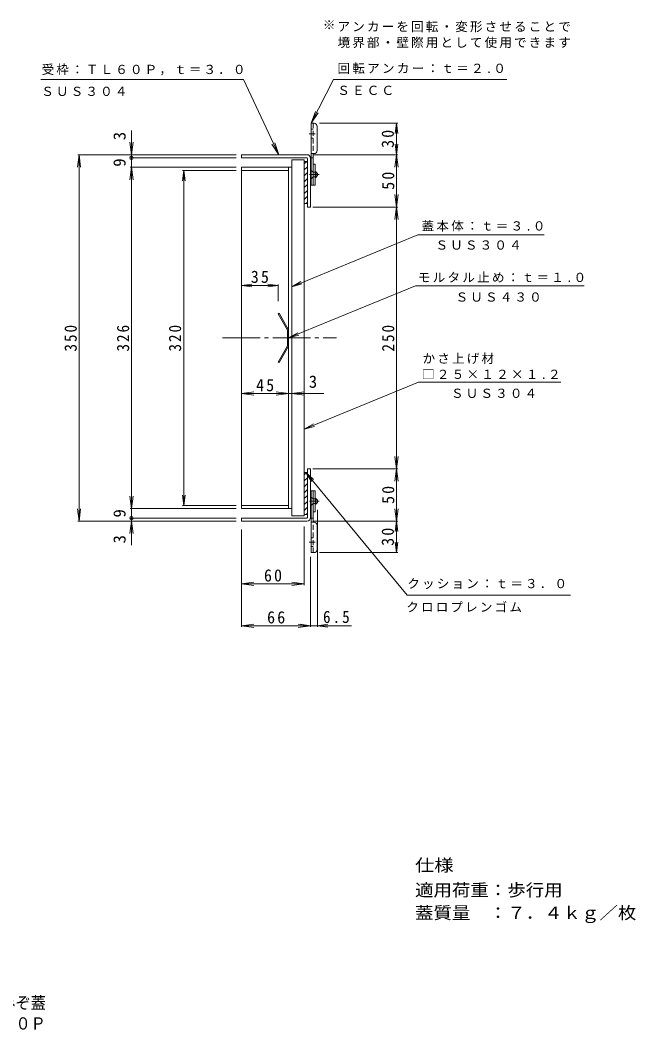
# Model space of a CAD drawing. Units: millimetres at full size, sheet at 1:4. Extents: x -686 to 715, y -547 to 417.
# Drawn here: x 127 to 715, y -547 to 417 of the extents above; entities that cross this region are included whole.
import ezdxf
from ezdxf.enums import TextEntityAlignment as Align

# ---------------------------------------------------------------- set-up
doc = ezdxf.new("R2010")
doc.units = ezdxf.units.MM
doc.header["$LTSCALE"] = 4
doc.header["$PDMODE"] = 32
doc.header["$PDSIZE"] = 3.2
doc.linetypes.add('CHAIN2', pattern=[12, 9, -1, 1, -1])
doc.linetypes.add('DASHED1', pattern=[1.8, 1.2, -0.6])
for name, color, linetype, lineweight in [('0-0_通り芯', 7, 'CHAIN2', 9), ('0-1_躯体', 2, 'Continuous', 9), ('0-2_仕上', 3, 'Continuous', 9), ('0-3_建具', 4, 'Continuous', 9), ('0-4_その他', 7, 'Continuous', 9), ('0-5_寸法', 7, 'Continuous', 9), ('0-6_ハッチ', 6, 'Continuous', 9), ('0-E', 7, 'Continuous', 9), ('0-F', 7, 'Continuous', 9)]:
    doc.layers.add(name, color=color, linetype=linetype, lineweight=lineweight)
doc.layers.add('F-5_F-5ﾚｲﾔ', color=2, linetype='Continuous')
doc.styles.add('ＭＳ ゴシック', font='')
doc.styles.get('ＭＳ ゴシック').set_extended_font_data('MS Gothic')

msp = doc.modelspace()

# ---------------------------------------------------------------- linework, layer by layer
at = {"layer": '0-0_通り芯'}
msp.add_line((320.518, 113.459), (429.128, 113.459), dxfattribs=at)
at = {"layer": '0-0_通り芯', "linetype": 'Continuous'}
msp.add_line((338.576, 60.349), (417.326, 60.349), dxfattribs=at)
at = {"layer": '0-1_躯体'}
for p, q in [((405.076, 318.459), (405.076, 259.459)), ((407.876, 318.459), (405.076, 318.459)), ((410.876, 292.459), (410.876, 315.459)), ((407.876, 289.459), (405.076, 289.459)), ((407.076, 289.464), (407.076, 259.459)), ((407.076, 285.459), (405.076, 285.459)), ((404.576, 279.459), (405.076, 279.459)), ((404.576, 279.459), (404.576, 259.459)), ((405.076, 276.21), (405.076, 279.459)), ((405.076, 276.21), (405.076, 262.71)), ((407.076, 279.459), (409.076, 279.459)), ((407.076, 278.209), (407.076, 279.459)), ((409.076, 279.459), (409.076, 259.459)), ((409.576, 272.209), (409.076, 272.209)), ((411.076, 270.459), (409.576, 272.209)), ((409.576, 266.709), (409.576, 272.209)), ((411.076, 268.459), (411.076, 270.459)), ((404.876, 265.459), (404.876, 269.459)), ((405.076, 265.459), (404.876, 265.459)), ((405.076, 262.71), (405.076, 259.459)), ((407.076, 260.709), (407.076, 259.459)), ((409.576, 266.709), (409.076, 266.709)), ((409.576, 266.709), (411.076, 268.459)), ((404.576, 259.459), (409.076, 259.459)), ((405.076, 259.459), (407.076, 259.459)), ((404.576, -32.541), (409.076, -32.541)), ((404.576, -52.541), (404.576, -32.541)), ((405.076, -38.541), (404.876, -38.541)), ((404.876, -38.541), (404.876, -42.541)), ((405.076, -32.541), (407.076, -32.541)), ((405.076, -91.541), (405.076, -32.541)), ((405.076, -35.791), (405.076, -32.541)), ((405.076, -49.291), (405.076, -35.791)), ((407.076, -62.546), (407.076, -32.541)), ((407.076, -33.791), (407.076, -32.541)), ((409.076, -52.541), (409.076, -32.541)), ((409.576, -39.791), (409.076, -39.791)), ((409.576, -45.291), (409.076, -45.291)), ((409.576, -39.791), (411.076, -41.541)), ((409.576, -39.791), (409.576, -45.291)), ((411.076, -43.54), (409.576, -45.291)), ((411.076, -41.541), (411.076, -43.54)), ((404.576, -52.541), (405.076, -52.541)), ((405.076, -49.291), (405.076, -52.541)), ((407.076, -51.291), (407.076, -52.541)), ((407.076, -52.541), (409.076, -52.541)), ((407.076, -58.541), (405.076, -58.541)), ((407.876, -62.541), (405.076, -62.541)), ((410.876, -65.541), (410.876, -88.541)), ((407.876, -91.541), (405.076, -91.541))]:
    msp.add_line(p, q, dxfattribs=at)
at = {"layer": '0-1_躯体', "linetype": 'DASHED1'}
for p, q in [((407.076, 318.454), (407.076, 289.464)), ((407.076, 312.709), (405.076, 312.709)), ((407.076, 304.209), (405.076, 304.209)), ((406.876, 271.709), (405.076, 273.459)), ((406.876, 271.709), (407.076, 271.709)), ((406.876, 271.709), (406.876, 267.209)), ((409.076, 271.709), (407.076, 271.709)), ((406.876, 267.209), (405.076, 265.459)), ((406.876, 267.209), (407.076, 267.209)), ((409.076, 267.209), (407.076, 267.209)), ((406.876, -40.291), (405.076, -38.541)), ((406.876, -44.791), (405.076, -46.541)), ((406.876, -40.291), (407.076, -40.291)), ((406.876, -44.791), (406.876, -40.291)), ((406.876, -44.791), (407.076, -44.791)), ((409.076, -40.291), (407.076, -40.291)), ((409.076, -44.791), (407.076, -44.791)), ((407.076, -91.536), (407.076, -62.546)), ((407.076, -77.291), (405.076, -77.291)), ((407.076, -85.791), (405.076, -85.791))]:
    msp.add_line(p, q, dxfattribs=at)
at = {"layer": '0-1_躯体', "linetype": 'CHAIN2'}
for p, q in [((409.076, 308.459), (403.076, 308.459)), ((412.624, 269.459), (403.54, 269.459)), ((412.624, -42.541), (403.54, -42.541)), ((409.076, -81.541), (403.076, -81.541))]:
    msp.add_line(p, q, dxfattribs=at)
at = {"layer": '0-1_躯体'}
for points in [[(405.076, 273.459), (404.876, 273.459), (404.876, 269.459)], [(405.076, -46.54), (404.876, -46.54), (404.876, -42.541)]]:
    msp.add_lwpolyline(points, dxfattribs=at)
for centre, start, end in [((407.876, 315.459), 0, 90), ((407.876, 292.459), 270, 0), ((407.876, -65.541), 0, 90), ((407.876, -88.541), 270, 0)]:
    msp.add_arc(centre, 3, start, end, dxfattribs=at)
at = {"layer": '0-2_仕上'}
for p, q in [((386.576, 283.459), (386.576, -56.541)), ((338.576, 276.459), (386.576, 276.459)), ((338.576, -49.541), (338.576, 276.459)), ((338.576, 273.459), (383.576, 273.459)), ((383.576, -49.541), (383.576, 276.459)), ((338.576, -46.541), (383.576, -46.541)), ((338.576, -49.541), (386.576, -49.541)), ((386.576, -56.541), (398.576, -56.541))]:
    msp.add_line(p, q, dxfattribs=at)
msp.add_lwpolyline([(386.576, 283.459), (398.576, 283.459), (398.576, -56.541)], dxfattribs=at)
at = {"layer": '0-3_建具'}
for p, q in [((401.076, 288.459), (338.576, 288.459)), ((338.576, 285.459), (338.576, 288.459)), ((401.076, 285.459), (338.576, 285.459)), ((401.576, 238.459), (401.576, 284.959)), ((404.576, 284.969), (404.576, 238.459)), ((401.576, 238.459), (404.576, 238.459)), ((373.576, 136.548), (374.442, 137.048)), ((382.576, 105.959), (373.576, 90.371)), ((383.576, 105.691), (374.442, 89.871)), ((373.576, 90.371), (374.442, 89.871)), ((401.576, -11.541), (404.576, -11.541)), ((401.576, -58.041), (401.576, -11.541)), ((404.576, -58.041), (404.576, -11.541)), ((401.076, -58.541), (338.576, -58.541)), ((338.576, -58.541), (338.576, -61.541)), ((401.076, -61.541), (338.576, -61.541))]:
    msp.add_line(p, q, dxfattribs=at)
for points in [[(382.576, 105.959), (382.576, 120.959), (373.576, 136.548)], [(383.576, 105.691), (383.576, 121.227), (374.442, 137.048)]]:
    msp.add_lwpolyline(points, dxfattribs=at)
for centre, radius, start, end in [((401.076, 284.959), 3.5, 0, 90), ((401.076, 284.959), 0.5, 0, 90), ((401.076, -58.041), 3.5, 270, 0), ((401.076, -58.041), 0.5, 270, 0)]:
    msp.add_arc(centre, radius, start, end, dxfattribs=at)
at = {"layer": '0-4_その他'}
for p, q in [((487.776, 318.459), (413.076, 318.459)), ((486.576, 318.459), (485.271, 308.545)), ((486.576, 288.459), (486.576, 318.459)), ((486.576, 318.459), (487.881, 308.545)), ((233.576, 288.459), (232.01, 300.357)), ((233.576, 288.459), (235.143, 300.357)), ((486.576, 288.459), (485.271, 298.374)), ((486.576, 288.459), (487.881, 298.374)), ((183.576, 288.459), (182.01, 276.562)), ((333.576, 288.459), (182.376, 288.459)), ((183.576, 288.459), (185.143, 276.562)), ((183.576, -61.541), (183.576, 288.459)), ((333.576, 285.459), (232.376, 285.459)), ((406.576, 288.459), (487.776, 288.459)), ((486.576, 288.459), (485.01, 276.562)), ((486.576, 238.459), (486.576, 288.459)), ((486.576, 288.459), (488.142, 276.562)), ((233.576, 276.459), (232.01, 264.562)), ((333.576, 276.459), (232.376, 276.459)), ((233.576, 276.459), (235.143, 264.562)), ((233.576, -49.541), (233.576, 276.459)), ((283.576, 273.459), (282.271, 263.545)), ((282.376, 273.459), (333.576, 273.459)), ((283.576, 273.459), (284.882, 263.545)), ((283.576, -46.541), (283.576, 273.459)), ((488.142, 250.357), (485.01, 226.562)), ((485.01, 250.357), (488.142, 226.562)), ((406.576, 238.459), (487.776, 238.459)), ((486.576, -11.541), (486.576, 238.459)), ((338.576, 163.438), (348.491, 164.743)), ((373.576, 163.438), (363.662, 164.743)), ((373.576, 164.638), (373.576, 148.548)), ((338.576, 163.438), (373.576, 163.438)), ((338.576, 163.438), (348.491, 162.132)), ((373.576, 163.438), (363.662, 162.132)), ((338.576, 60.349), (350.474, 61.916)), ((338.576, 60.349), (338.576, 59.149)), ((338.576, 60.349), (350.474, 58.783)), ((383.576, 60.349), (371.679, 61.916)), ((383.576, 60.349), (371.679, 58.783)), ((386.576, 60.349), (398.474, 61.916)), ((386.576, 60.349), (398.474, 58.783)), ((488.142, 0.357), (485.01, -23.438)), ((485.01, 0.357), (488.142, -23.438)), ((406.576, -11.541), (487.776, -11.541)), ((486.576, -61.541), (486.576, -11.541)), ((233.576, -49.541), (232.01, -37.643)), ((233.576, -49.541), (235.143, -37.643)), ((283.576, -46.541), (282.271, -36.626)), ((283.576, -46.541), (284.882, -36.626)), ((282.376, -46.541), (333.576, -46.541)), ((183.576, -61.541), (182.01, -49.643)), ((183.576, -61.541), (185.143, -49.643)), ((333.576, -49.541), (232.376, -49.541)), ((411.076, -162.541), (411.076, -50.541)), ((486.576, -61.541), (485.01, -49.643)), ((486.576, -61.541), (488.142, -49.643)), ((333.576, -61.541), (182.376, -61.541)), ((233.576, -61.541), (232.01, -73.438)), ((333.576, -58.541), (232.376, -58.541)), ((233.576, -61.541), (235.143, -73.438)), ((398.576, -66.541), (398.576, -122.541)), ((406.576, -61.541), (487.776, -61.541)), ((486.576, -61.541), (485.271, -71.455)), ((486.576, -91.541), (486.576, -61.541)), ((486.576, -61.541), (487.881, -71.455)), ((338.576, -69.541), (338.576, -162.541)), ((486.576, -91.541), (485.271, -81.626)), ((486.576, -91.541), (487.881, -81.626)), ((404.576, -95.577), (404.576, -162.541)), ((487.776, -91.541), (413.076, -91.541)), ((338.576, -121.341), (350.473, -119.774)), ((338.576, -121.341), (398.576, -121.341)), ((338.576, -121.341), (350.473, -122.907)), ((398.576, -121.341), (386.679, -119.774)), ((398.576, -121.341), (386.679, -122.907)), ((338.576, -161.341), (350.473, -159.775)), ((338.576, -161.341), (350.473, -162.907)), ((404.576, -161.341), (392.679, -162.907)), ((404.576, -161.341), (394.662, -160.036)), ((404.576, -161.341), (394.662, -162.646)), ((404.576, -161.341), (411.076, -161.341)), ((411.076, -161.341), (420.99, -160.036)), ((411.076, -161.341), (443.534, -161.341)), ((411.076, -161.341), (420.99, -162.646))]:
    msp.add_line(p, q, dxfattribs=at)
for points in [[(233.576, 276.459), (233.576, 285.459), (233.576, 288.459), (233.576, 311.633)], [(233.576, -84.467), (233.576, -61.541), (233.576, -58.541), (233.576, -49.541)], [(338.576, -161.341), (404.576, -161.341), (392.679, -159.775)]]:
    msp.add_lwpolyline(points, dxfattribs=at)
for p in [(233.576, 285.459), (233.576, -58.541)]:
    msp.add_point(p, dxfattribs=at)
at = {"layer": '0-5_寸法'}
for p, q in [((340.671, 360.139), (374.111, 288.459)), ((374.111, 288.459), (370.5, 299.903)), ((374.111, 288.459), (367.661, 298.579)), ((506.907, 211.946), (386.576, 162.398)), ((506.907, 211.946), (627.293, 211.946)), ((386.576, 162.398), (395.247, 167.38)), ((386.576, 162.398), (396.241, 164.966)), ((504.538, 163.267), (383.576, 113.459)), ((504.538, 163.267), (665.569, 163.267)), ((383.576, 113.459), (392.247, 118.441)), ((383.576, 113.459), (393.241, 116.027)), ((507.538, 71.266), (398.576, 26.4)), ((507.538, 71.266), (643.488, 71.266)), ((398.576, 26.4), (407.247, 31.381)), ((398.576, 26.4), (408.241, 28.968))]:
    msp.add_line(p, q, dxfattribs=at)
at = {"layer": '0-6_ハッチ'}
for p, q in [((398.576, 279.644), (400.891, 281.959)), ((398.576, 281.959), (398.576, 241.959)), ((401.576, 281.959), (398.576, 281.959)), ((401.576, 241.959), (401.576, 281.959)), ((398.576, 273.987), (401.576, 276.987)), ((398.576, 268.33), (401.576, 271.33)), ((398.576, 262.673), (401.576, 265.673)), ((398.576, 257.017), (401.576, 260.017)), ((398.576, 251.36), (401.576, 254.36)), ((398.576, 245.703), (401.576, 248.703)), ((398.576, 241.959), (401.576, 241.959)), ((400.489, 241.959), (401.576, 243.046)), ((398.576, -17.356), (400.891, -15.041)), ((398.576, -15.041), (398.576, -55.041)), ((401.576, -15.041), (398.576, -15.041)), ((401.576, -55.041), (401.576, -15.041)), ((398.576, -23.013), (401.576, -20.013)), ((398.576, -28.67), (401.576, -25.67)), ((398.576, -34.327), (401.576, -31.327)), ((398.576, -39.983), (401.576, -36.983)), ((398.576, -45.64), (401.576, -42.64)), ((398.576, -51.297), (401.576, -48.297)), ((398.576, -55.041), (401.576, -55.041)), ((400.489, -55.041), (401.576, -53.954))]:
    msp.add_line(p, q, dxfattribs=at)
at = {"layer": '0-E'}
for p, q in [((146.992, 360.139), (340.671, 360.139)), ((426.433, 360.139), (405.076, 318.459)), ((426.433, 360.139), (591.687, 360.139)), ((400.076, -15.041), (407.386, -21.864)), ((400.076, -15.041), (405.371, -23.524)), ((400.076, -15.041), (496.596, -132.237)), ((496.596, -132.237), (652.659, -132.237))]:
    msp.add_line(p, q, dxfattribs=at)
at = {"layer": '0-F'}
for q in [(409.108, 329.762), (411.895, 328.333)]:
    msp.add_line((405.076, 318.459), q, dxfattribs=at)

# ---------------------------------------------------------------- texts
at = {"layer": '0-4_その他', "color": 2, "style": 'ＭＳ ゴシック'}
for s, p in [('3', (231.576, 302.243)), ('9', (231.576, 276.959)), ('9', (231.576, -58.041)), ('3', (231.576, -82.802))]:
    msp.add_text(s, height=11.73, rotation=90, dxfattribs=at).set_placement(p, align=Align.BOTTOM_LEFT)
msp.add_text('3', height=11.73, dxfattribs=at).set_placement((402.871, 62.349), align=Align.BOTTOM_LEFT)
for s, width, p in [('仕様', 1.15, (504.226, -399.414)), ('適用荷重：歩行用', 1.1, (504.226, -423.18)), ('蓋質量\u3000：７．４ｋｇ／枚', 1.1, (504.226, -444.887))]:
    msp.add_text(s, height=11.73, dxfattribs=dict(at, width=width)).set_placement(p, align=Align.BOTTOM_LEFT)
at = {"layer": '0-4_その他', "color": 2, "char_height": 11.73, "attachment_point": 7, "rotation": 90, "style": 'ＭＳ ゴシック'}
for s, insert in [('\\T1.27;\\W0.95;30', (484.176, 294.959)), ('\\T1.27;\\W0.95;50', (484.576, 254.959)), ('\\T1.27;\\W0.9;350', (181.576, 100.459)), ('\\T1.27;\\W0.9;326', (231.576, 100.459)), ('\\T1.27;\\W0.9;320', (281.176, 100.459)), ('\\T1.27;\\W0.9;250', (484.576, 100.459)), ('\\T1.27;\\W0.95;50', (484.576, -45.041)), ('\\T1.27;\\W0.95;30', (484.176, -85.041))]:
    msp.add_mtext(s, dxfattribs=dict(at, insert=insert))
at = {"layer": '0-4_その他', "color": 2, "char_height": 11.73, "attachment_point": 7, "style": 'ＭＳ ゴシック'}
for s, insert in [('\\T1.27;\\W0.95;35', (347.576, 165.838)), ('\\T1.27;\\W0.95;45', (352.576, 62.349)), ('\\T1.27;\\W0.95;60', (360.076, -119.341)), ('\\T1.27;\\W0.95;66', (363.076, -159.341)), ('\\T1.27;\\W0.9;6.5', (416.448, -158.941))]:
    msp.add_mtext(s, dxfattribs=dict(at, insert=insert))
at = {"layer": '0-5_寸法', "style": 'ＭＳ ゴシック'}
msp.add_text('※', height=8.798, dxfattribs=at).set_placement((416.233, 405.363), align=Align.BOTTOM_LEFT)
at = {"layer": '0-5_寸法', "char_height": 8.798, "attachment_point": 7, "style": 'ＭＳ ゴシック'}
for s, insert in [('\\T1.17;アンカーを回転・変形させることで', (430.233, 405.363)), ('\\T1.17;境界部・壁際用として使用できます', (430.233, 390.183)), ('\\T1.18;蓋本体：ｔ＝３.０', (510.432, 215.075)), ('\\T1.17;ＳＵＳ３０４', (523.742, 197.618)), ('\\T1.18;モルタル止め：ｔ＝１.０', (506.859, 166.348)), ('\\T1.17;ＳＵＳ４３０', (542.909, 147.969)), ('\\T1.17;かさ上げ材', (511.424, 88.528)), ('\\T1.18;□２５×１２×１.２', (510.863, 74.097)), ('\\T1.17;ＳＵＳ３０４', (538.522, 56.059))]:
    msp.add_mtext(s, dxfattribs=dict(at, insert=insert))
at = {"layer": '0-E', "char_height": 8.798, "attachment_point": 7, "style": 'ＭＳ ゴシック'}
for s, insert in [('\\T1.18;回転アンカー：ｔ＝２.０', (430.233, 365.588)), ('\\T1.17;受枠：ＴＬ６０Ｐ，ｔ＝３．０', (147.919, 364.174)), ('\\T1.17;ＳＵＳ３０４', (147.531, 344.389)), ('\\T1.17;ＳＥＣＣ', (430.041, 345.32)), ('\\T1.17;クッション：ｔ＝３．０', (496.875, -126.415)), ('\\T1.17;クロロプレンゴム', (495.894, -148.492))]:
    msp.add_mtext(s, dxfattribs=dict(at, insert=insert))
at = {"layer": 'F-5_F-5ﾚｲﾔ', "style": 'ＭＳ ゴシック', "width": 0.9}
for s, p in [('タイル用\u3000充填深さ３５ｍｍ\u3000ステンレス製\u3000側溝用\u3000カラー舗装用みぞ蓋', (-337.779, -530.846)), ('\u3000\u3000\u3000\u3000\u3000\u3000\u3000\u3000\u3000\u3000\u3000\u3000\u3000\u3000\u3000\u3000\u3000\u3000ＳＵＭ－Ｍ－３５６０＋ＴＬ６０Ｐ', (-337.779, -550.559))]:
    msp.add_text(s, height=11.73, dxfattribs=at).set_placement(p, align=Align.BOTTOM_LEFT)

doc.saveas('drawing.dxf')
